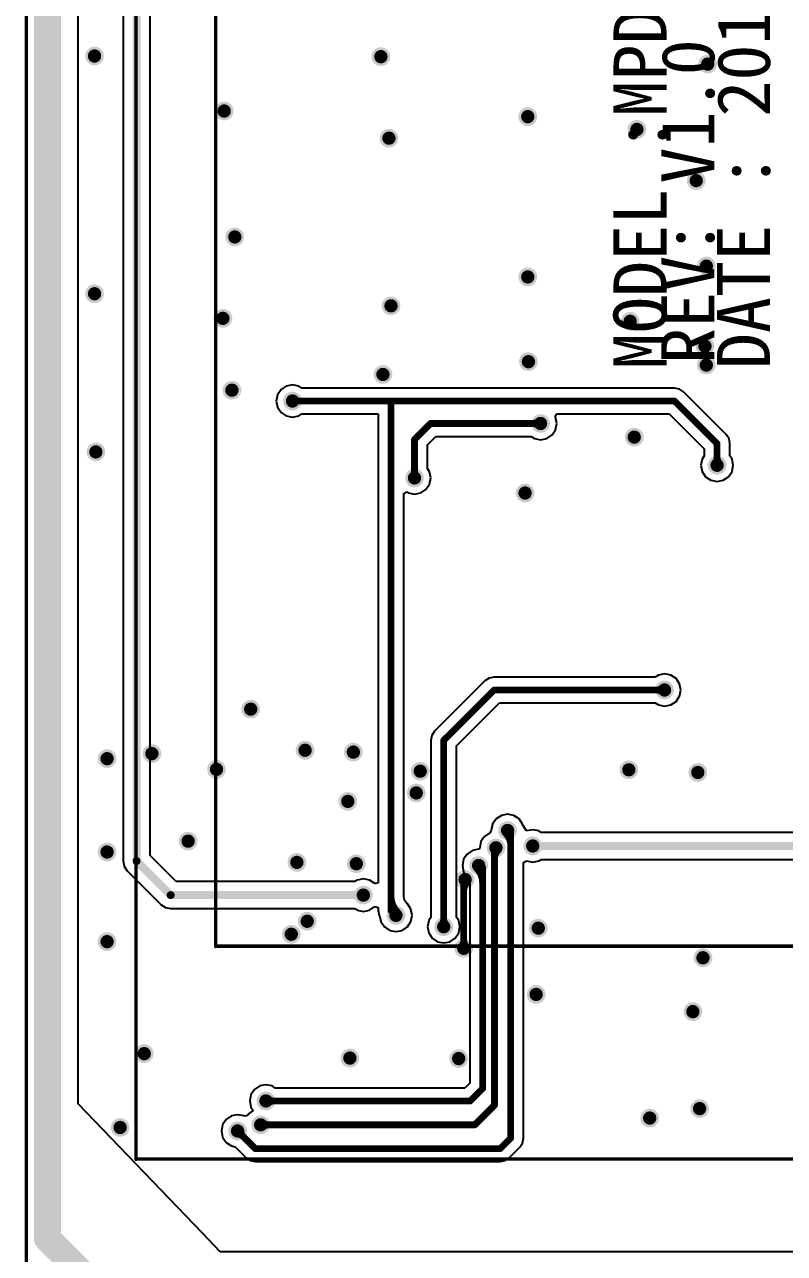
# Model space of a CAD drawing. Header units: inches. Extents: x 32166 to 66782, y 2386 to 7162.
# Drawn here: x 32671.2 to 32957.6, y 3026.5 to 3490 of the extents above; entities that cross this region are included whole.
import ezdxf

# ---------------------------------------------------------------- set-up
doc = ezdxf.new("R2010")
doc.units = ezdxf.units.IN
doc.header["$LTSCALE"] = 0.64311
doc.header["$MEASUREMENT"] = 0
for name, color, linetype in [('KEEPOUTLAYER', 6, 'CONTINUOUS'), ('MIDLAYER1', 16, 'CONTINUOUS'), ('MIDLAYER2', 76, 'CONTINUOUS'), ('MULTILAYER', 9, 'CONTINUOUS'), ('TOPLAYER', 1, 'CONTINUOUS'), ('TOPOVERLAY', 2, 'CONTINUOUS'), ('TOPSOLDER', 216, 'CONTINUOUS')]:
    doc.layers.add(name, color=color, linetype=linetype)
doc.styles.get("Standard").update_dxf_attribs({"font": 'txt', "width": 0.8})

msp = doc.modelspace()

# ---------------------------------------------------------------- linework, layer by layer
at = {"layer": 'KEEPOUTLAYER', "const_width": 1.28}
msp.add_lwpolyline([(32671.81, 2983.06), (32671.81, 3738.23)], dxfattribs=at)
at = {"layer": 'MIDLAYER1', "const_width": 2.5}
for points in [[(32696.29, 3478.1, 1), (32698.79, 3478.1, 1)], [(32804.24, 3477.85, 1), (32806.74, 3477.85, 1)], [(32927.43, 3475.05, 1), (32929.93, 3475.05, 1)], [(32745.17, 3457.36, 1), (32747.67, 3457.36, 1)], [(32859.61, 3455.24, 1), (32862.11, 3455.24, 1)], [(32807.28, 3447.11, 1), (32809.78, 3447.11, 1)], [(32900.76, 3450.41, 1), (32903.26, 3450.41, 1)], [(32923.11, 3431.11, 1), (32925.61, 3431.11, 1)], [(32749.17, 3409.86, 1), (32751.67, 3409.86, 1)], [(32926.92, 3398.85, 1), (32929.42, 3398.85, 1)], [(32859.61, 3394.79, 1), (32862.11, 3394.79, 1)], [(32696.29, 3388.44, 1), (32698.79, 3388.44, 1)], [(32808.05, 3383.87, 1), (32810.55, 3383.87, 1)], [(32744.67, 3379.16, 1), (32747.17, 3379.16, 1)], [(32898.22, 3378.02, 1), (32900.72, 3378.02, 1)], [(32926.41, 3368.63, 1), (32928.91, 3368.63, 1)], [(32859.86, 3362.81, 1), (32862.36, 3362.81, 1)], [(32805, 3357.99, 1), (32807.5, 3357.99, 1)], [(32926.92, 3361.54, 1), (32929.42, 3361.54, 1)], [(32748.07, 3352.06, 1), (32750.57, 3352.06, 1)], [(32770.92, 3347.98, 1), (32773.42, 3347.98, 1)], [(32864.43, 3339.5, 1), (32866.93, 3339.5, 1)], [(32899.74, 3334.36, 1), (32902.24, 3334.36, 1)], [(32696.79, 3328.78, 1), (32699.29, 3328.78, 1)], [(32930.98, 3323.75, 1), (32933.48, 3323.75, 1)], [(32816.92, 3318.98, 1), (32819.42, 3318.98, 1)], [(32858.59, 3313.28, 1), (32861.09, 3313.28, 1)], [(32911.17, 3238.98, 1), (32913.67, 3238.98, 1)], [(32755.17, 3231.76, 1), (32757.67, 3231.76, 1)], [(32717.92, 3214.98, 1), (32720.42, 3214.98, 1)], [(32775.67, 3216.26, 1), (32778.17, 3216.26, 1)], [(32793.87, 3215.56, 1), (32796.37, 3215.56, 1)], [(32701.02, 3213.08, 1), (32703.52, 3213.08, 1)], [(32742.27, 3209.06, 1), (32744.77, 3209.06, 1)], [(32819.07, 3208.36, 1), (32821.57, 3208.36, 1)], [(32897.71, 3208.88, 1), (32900.21, 3208.88, 1)], [(32923.71, 3207.88, 1), (32926.21, 3207.88, 1)], [(32791.77, 3196.96, 1), (32794.27, 3196.96, 1)], [(32817.57, 3200.16, 1), (32820.07, 3200.16, 1)], [(32731.57, 3181.96, 1), (32734.07, 3181.96, 1)], [(32851.99, 3186, 1), (32854.49, 3186, 1)], [(32701.02, 3177.86, 1), (32703.52, 3177.86, 1)], [(32847.61, 3179.45, 1), (32850.11, 3179.45, 1)], [(32861.49, 3180.16, 1), (32863.99, 3180.16, 1)], [(32772.57, 3173.96, 1), (32775.07, 3173.96, 1)], [(32794.97, 3173.46, 1), (32797.47, 3173.46, 1)], [(32841.07, 3172.79, 1), (32843.57, 3172.79, 1)], [(32835.99, 3167.46, 1), (32838.49, 3167.46, 1)], [(32797.63, 3161.62, 1), (32800.13, 3161.62, 1)], [(32809.92, 3153.98, 1), (32812.42, 3153.98, 1)], [(32776.47, 3151.76, 1), (32778.97, 3151.76, 1)], [(32827.92, 3149.68, 1), (32830.42, 3149.68, 1)], [(32770.47, 3146.86, 1), (32772.97, 3146.86, 1)], [(32863.57, 3149.16, 1), (32866.07, 3149.16, 1)], [(32701.02, 3144.06, 1), (32703.52, 3144.06, 1)], [(32835.48, 3141.55, 1), (32837.98, 3141.55, 1)], [(32925.65, 3137.99, 1), (32928.15, 3137.99, 1)], [(32862.77, 3124.16, 1), (32865.27, 3124.16, 1)], [(32921.84, 3117.67, 1), (32924.34, 3117.67, 1)], [(32715.02, 3101.83, 1), (32717.52, 3101.83, 1)], [(32792.55, 3100.15, 1), (32795.05, 3100.15, 1)], [(32833.57, 3099.96, 1), (32836.07, 3099.96, 1)], [(32760.92, 3083.98, 1), (32763.42, 3083.98, 1)], [(32924.38, 3081.1, 1), (32926.88, 3081.1, 1)], [(32905.58, 3077.54, 1), (32908.08, 3077.54, 1)], [(32705.94, 3073.99, 1), (32708.44, 3073.99, 1)], [(32750.22, 3072.67, 1), (32752.72, 3072.67, 1)], [(32758.92, 3074.98, 1), (32761.42, 3074.98, 1)]]:
    msp.add_lwpolyline(points, format="xyb", close=True, dxfattribs=at)
at = {"layer": 'MIDLAYER2', "const_width": 2.5}
for points in [[(32696.29, 3478.1, 1), (32698.79, 3478.1, 1)], [(32804.24, 3477.85, 1), (32806.74, 3477.85, 1)], [(32927.43, 3475.05, 1), (32929.93, 3475.05, 1)], [(32745.17, 3457.36, 1), (32747.67, 3457.36, 1)], [(32859.61, 3455.24, 1), (32862.11, 3455.24, 1)], [(32807.28, 3447.11, 1), (32809.78, 3447.11, 1)], [(32900.76, 3450.41, 1), (32903.26, 3450.41, 1)], [(32923.11, 3431.11, 1), (32925.61, 3431.11, 1)], [(32749.17, 3409.86, 1), (32751.67, 3409.86, 1)], [(32926.92, 3398.85, 1), (32929.42, 3398.85, 1)], [(32859.61, 3394.79, 1), (32862.11, 3394.79, 1)], [(32696.29, 3388.44, 1), (32698.79, 3388.44, 1)], [(32808.05, 3383.87, 1), (32810.55, 3383.87, 1)], [(32744.67, 3379.16, 1), (32747.17, 3379.16, 1)], [(32898.22, 3378.02, 1), (32900.72, 3378.02, 1)], [(32926.41, 3368.63, 1), (32928.91, 3368.63, 1)], [(32859.86, 3362.81, 1), (32862.36, 3362.81, 1)], [(32805, 3357.99, 1), (32807.5, 3357.99, 1)], [(32926.92, 3361.54, 1), (32929.42, 3361.54, 1)], [(32748.07, 3352.06, 1), (32750.57, 3352.06, 1)], [(32770.92, 3347.98, 1), (32773.42, 3347.98, 1)], [(32864.43, 3339.5, 1), (32866.93, 3339.5, 1)], [(32899.74, 3334.36, 1), (32902.24, 3334.36, 1)], [(32696.79, 3328.78, 1), (32699.29, 3328.78, 1)], [(32930.98, 3323.75, 1), (32933.48, 3323.75, 1)], [(32816.92, 3318.98, 1), (32819.42, 3318.98, 1)], [(32858.59, 3313.28, 1), (32861.09, 3313.28, 1)], [(32911.17, 3238.98, 1), (32913.67, 3238.98, 1)], [(32755.17, 3231.76, 1), (32757.67, 3231.76, 1)], [(32717.92, 3214.98, 1), (32720.42, 3214.98, 1)], [(32775.67, 3216.26, 1), (32778.17, 3216.26, 1)], [(32793.87, 3215.56, 1), (32796.37, 3215.56, 1)], [(32701.02, 3213.08, 1), (32703.52, 3213.08, 1)], [(32742.27, 3209.06, 1), (32744.77, 3209.06, 1)], [(32819.07, 3208.36, 1), (32821.57, 3208.36, 1)], [(32897.71, 3208.88, 1), (32900.21, 3208.88, 1)], [(32923.71, 3207.88, 1), (32926.21, 3207.88, 1)], [(32791.77, 3196.96, 1), (32794.27, 3196.96, 1)], [(32817.57, 3200.16, 1), (32820.07, 3200.16, 1)], [(32731.57, 3181.96, 1), (32734.07, 3181.96, 1)], [(32851.99, 3186, 1), (32854.49, 3186, 1)], [(32701.02, 3177.86, 1), (32703.52, 3177.86, 1)], [(32847.61, 3179.45, 1), (32850.11, 3179.45, 1)], [(32861.49, 3180.16, 1), (32863.99, 3180.16, 1)], [(32772.57, 3173.96, 1), (32775.07, 3173.96, 1)], [(32794.97, 3173.46, 1), (32797.47, 3173.46, 1)], [(32841.07, 3172.79, 1), (32843.57, 3172.79, 1)], [(32835.99, 3167.46, 1), (32838.49, 3167.46, 1)], [(32797.63, 3161.62, 1), (32800.13, 3161.62, 1)], [(32809.92, 3153.98, 1), (32812.42, 3153.98, 1)], [(32776.47, 3151.76, 1), (32778.97, 3151.76, 1)], [(32827.92, 3149.68, 1), (32830.42, 3149.68, 1)], [(32770.47, 3146.86, 1), (32772.97, 3146.86, 1)], [(32863.57, 3149.16, 1), (32866.07, 3149.16, 1)], [(32701.02, 3144.06, 1), (32703.52, 3144.06, 1)], [(32835.48, 3141.55, 1), (32837.98, 3141.55, 1)], [(32925.65, 3137.99, 1), (32928.15, 3137.99, 1)], [(32862.77, 3124.16, 1), (32865.27, 3124.16, 1)], [(32921.84, 3117.67, 1), (32924.34, 3117.67, 1)], [(32715.02, 3101.83, 1), (32717.52, 3101.83, 1)], [(32792.55, 3100.15, 1), (32795.05, 3100.15, 1)], [(32833.57, 3099.96, 1), (32836.07, 3099.96, 1)], [(32760.92, 3083.98, 1), (32763.42, 3083.98, 1)], [(32924.38, 3081.1, 1), (32926.88, 3081.1, 1)], [(32905.58, 3077.54, 1), (32908.08, 3077.54, 1)], [(32705.94, 3073.99, 1), (32708.44, 3073.99, 1)], [(32750.22, 3072.67, 1), (32752.72, 3072.67, 1)], [(32758.92, 3074.98, 1), (32761.42, 3074.98, 1)]]:
    msp.add_lwpolyline(points, format="xyb", close=True, dxfattribs=at)
at = {"layer": 'MULTILAYER', "const_width": 2.5}
for points in [[(32696.29, 3478.1, 1), (32698.79, 3478.1, 1)], [(32804.24, 3477.85, 1), (32806.74, 3477.85, 1)], [(32927.43, 3475.05, 1), (32929.93, 3475.05, 1)], [(32745.17, 3457.36, 1), (32747.67, 3457.36, 1)], [(32859.61, 3455.24, 1), (32862.11, 3455.24, 1)], [(32807.28, 3447.11, 1), (32809.78, 3447.11, 1)], [(32900.76, 3450.41, 1), (32903.26, 3450.41, 1)], [(32923.11, 3431.11, 1), (32925.61, 3431.11, 1)], [(32749.17, 3409.86, 1), (32751.67, 3409.86, 1)], [(32926.92, 3398.85, 1), (32929.42, 3398.85, 1)], [(32859.61, 3394.79, 1), (32862.11, 3394.79, 1)], [(32696.29, 3388.44, 1), (32698.79, 3388.44, 1)], [(32808.05, 3383.87, 1), (32810.55, 3383.87, 1)], [(32744.67, 3379.16, 1), (32747.17, 3379.16, 1)], [(32898.22, 3378.02, 1), (32900.72, 3378.02, 1)], [(32926.41, 3368.63, 1), (32928.91, 3368.63, 1)], [(32859.86, 3362.81, 1), (32862.36, 3362.81, 1)], [(32805, 3357.99, 1), (32807.5, 3357.99, 1)], [(32926.92, 3361.54, 1), (32929.42, 3361.54, 1)], [(32748.07, 3352.06, 1), (32750.57, 3352.06, 1)], [(32770.92, 3347.98, 1), (32773.42, 3347.98, 1)], [(32864.43, 3339.5, 1), (32866.93, 3339.5, 1)], [(32899.74, 3334.36, 1), (32902.24, 3334.36, 1)], [(32696.79, 3328.78, 1), (32699.29, 3328.78, 1)], [(32930.98, 3323.75, 1), (32933.48, 3323.75, 1)], [(32816.92, 3318.98, 1), (32819.42, 3318.98, 1)], [(32858.59, 3313.28, 1), (32861.09, 3313.28, 1)], [(32911.17, 3238.98, 1), (32913.67, 3238.98, 1)], [(32755.17, 3231.76, 1), (32757.67, 3231.76, 1)], [(32717.92, 3214.98, 1), (32720.42, 3214.98, 1)], [(32775.67, 3216.26, 1), (32778.17, 3216.26, 1)], [(32793.87, 3215.56, 1), (32796.37, 3215.56, 1)], [(32701.02, 3213.08, 1), (32703.52, 3213.08, 1)], [(32742.27, 3209.06, 1), (32744.77, 3209.06, 1)], [(32819.07, 3208.36, 1), (32821.57, 3208.36, 1)], [(32897.71, 3208.88, 1), (32900.21, 3208.88, 1)], [(32923.71, 3207.88, 1), (32926.21, 3207.88, 1)], [(32791.77, 3196.96, 1), (32794.27, 3196.96, 1)], [(32817.57, 3200.16, 1), (32820.07, 3200.16, 1)], [(32731.57, 3181.96, 1), (32734.07, 3181.96, 1)], [(32851.99, 3186, 1), (32854.49, 3186, 1)], [(32701.02, 3177.86, 1), (32703.52, 3177.86, 1)], [(32847.61, 3179.45, 1), (32850.11, 3179.45, 1)], [(32861.49, 3180.16, 1), (32863.99, 3180.16, 1)], [(32772.57, 3173.96, 1), (32775.07, 3173.96, 1)], [(32794.97, 3173.46, 1), (32797.47, 3173.46, 1)], [(32841.07, 3172.79, 1), (32843.57, 3172.79, 1)], [(32835.99, 3167.46, 1), (32838.49, 3167.46, 1)], [(32797.63, 3161.62, 1), (32800.13, 3161.62, 1)], [(32809.92, 3153.98, 1), (32812.42, 3153.98, 1)], [(32776.47, 3151.76, 1), (32778.97, 3151.76, 1)], [(32827.92, 3149.68, 1), (32830.42, 3149.68, 1)], [(32770.47, 3146.86, 1), (32772.97, 3146.86, 1)], [(32863.57, 3149.16, 1), (32866.07, 3149.16, 1)], [(32701.02, 3144.06, 1), (32703.52, 3144.06, 1)], [(32835.48, 3141.55, 1), (32837.98, 3141.55, 1)], [(32925.65, 3137.99, 1), (32928.15, 3137.99, 1)], [(32862.77, 3124.16, 1), (32865.27, 3124.16, 1)], [(32921.84, 3117.67, 1), (32924.34, 3117.67, 1)], [(32715.02, 3101.83, 1), (32717.52, 3101.83, 1)], [(32792.55, 3100.15, 1), (32795.05, 3100.15, 1)], [(32833.57, 3099.96, 1), (32836.07, 3099.96, 1)], [(32760.92, 3083.98, 1), (32763.42, 3083.98, 1)], [(32924.38, 3081.1, 1), (32926.88, 3081.1, 1)], [(32905.58, 3077.54, 1), (32908.08, 3077.54, 1)], [(32705.94, 3073.99, 1), (32708.44, 3073.99, 1)], [(32750.22, 3072.67, 1), (32752.72, 3072.67, 1)], [(32758.92, 3074.98, 1), (32761.42, 3074.98, 1)]]:
    msp.add_lwpolyline(points, format="xyb", close=True, dxfattribs=at)
at = {"layer": 'TOPLAYER'}
for p, q in [((32708.27, 3684.18), (32708.27, 3174.49)), ((32718.47, 3176.6), (32718.47, 3682.07)), ((32691.34, 3131.77), (32691.34, 3659.14)), ((32767.84, 3352.3), (32766.52, 3350.32)), ((32769.83, 3353.63), (32767.84, 3352.3)), ((32772.17, 3354.1), (32769.83, 3353.63)), ((32774.51, 3353.63), (32772.17, 3354.1)), ((32775.69, 3352.84), (32774.51, 3353.63)), ((32916.16, 3352.84), (32775.69, 3352.84)), ((32918.02, 3352.47), (32916.16, 3352.84)), ((32916.16, 3352.84), (32916.16, 3352.84)), ((32919.6, 3351.42), (32918.02, 3352.47)), ((32935.67, 3335.34), (32919.6, 3351.42)), ((32766.52, 3350.32), (32766.05, 3347.98)), ((32766.05, 3347.98), (32766.52, 3345.64)), ((32766.52, 3345.64), (32767.84, 3343.65)), ((32767.84, 3343.65), (32769.83, 3342.33)), ((32769.83, 3342.33), (32772.17, 3341.86)), ((32772.17, 3341.86), (32774.51, 3342.33)), ((32774.51, 3342.33), (32775.69, 3343.11)), ((32775.69, 3343.11), (32804.43, 3343.11)), ((32804.43, 3343.11), (32804.43, 3257.98)), ((32871.23, 3341.99), (32871.83, 3343.11)), ((32871.34, 3341.84), (32871.23, 3341.99)), ((32871.8, 3339.5), (32871.34, 3341.84)), ((32871.83, 3343.11), (32914.14, 3343.11)), ((32914.14, 3343.11), (32927.37, 3329.89)), ((32870.01, 3335.17), (32871.34, 3337.16)), ((32871.34, 3337.16), (32871.8, 3339.5)), ((32823.03, 3331.47), (32826.2, 3334.64)), ((32826.2, 3334.64), (32862.16, 3334.64)), ((32862.16, 3334.64), (32863.34, 3333.85)), ((32863.34, 3333.85), (32865.68, 3333.38)), ((32865.68, 3333.38), (32868.02, 3333.85)), ((32868.02, 3333.85), (32870.01, 3335.17)), ((32936.72, 3333.76), (32935.67, 3335.34)), ((32935.67, 3335.34), (32935.67, 3335.34)), ((32937.09, 3331.9), (32936.72, 3333.76)), ((32823.03, 3322.5), (32823.03, 3331.47)), ((32927.37, 3329.89), (32927.37, 3327.27)), ((32937.09, 3327.27), (32937.09, 3331.9)), ((32926.58, 3326.09), (32926.11, 3323.75)), ((32926.11, 3323.75), (32926.58, 3321.41)), ((32927.37, 3327.27), (32926.58, 3326.09)), ((32937.88, 3326.09), (32937.09, 3327.27)), ((32938.35, 3323.75), (32937.88, 3326.09)), ((32937.88, 3321.41), (32938.35, 3323.75)), ((32823.82, 3321.32), (32823.03, 3322.5)), ((32824.28, 3318.98), (32823.82, 3321.32)), ((32823.82, 3316.64), (32824.28, 3318.98)), ((32926.58, 3321.41), (32927.91, 3319.43)), ((32927.91, 3319.43), (32929.89, 3318.1)), ((32934.57, 3318.1), (32936.56, 3319.43)), ((32936.56, 3319.43), (32937.88, 3321.41)), ((32820.51, 3313.33), (32822.49, 3314.65)), ((32822.49, 3314.65), (32823.82, 3316.64)), ((32929.89, 3318.1), (32932.23, 3317.63)), ((32932.23, 3317.63), (32934.57, 3318.1)), ((32814.16, 3313.09), (32815.28, 3313.69)), ((32814.16, 3257.98), (32814.16, 3313.09)), ((32815.28, 3313.69), (32815.83, 3313.33)), ((32815.83, 3313.33), (32818.17, 3312.86)), ((32818.17, 3312.86), (32820.51, 3313.33)), ((32804.43, 3257.98), (32804.43, 3257.98)), ((32804.43, 3257.98), (32804.43, 3257.98)), ((32804.43, 3257.98), (32804.43, 3251.48)), ((32814.16, 3251.48), (32814.16, 3257.98)), ((32814.16, 3257.98), (32814.16, 3257.98)), ((32814.16, 3257.98), (32814.16, 3257.98)), ((32814.16, 3257.98), (32814.16, 3257.98)), ((32804.43, 3251.48), (32804.43, 3166.3)), ((32814.16, 3161.19), (32814.16, 3251.48)), ((32910.08, 3244.63), (32908.9, 3243.84)), ((32912.42, 3245.1), (32910.08, 3244.63)), ((32914.76, 3244.63), (32912.42, 3245.1)), ((32916.74, 3243.3), (32914.76, 3244.63)), ((32844.73, 3242.42), (32825.73, 3223.42)), ((32846.31, 3243.47), (32844.73, 3242.42)), ((32848.17, 3243.84), (32846.31, 3243.47)), ((32908.9, 3243.84), (32848.17, 3243.84)), ((32848.17, 3243.84), (32848.17, 3243.84)), ((32918.07, 3241.32), (32916.74, 3243.3)), ((32918.54, 3238.98), (32918.07, 3241.32)), ((32916.74, 3234.65), (32918.07, 3236.64)), ((32918.07, 3236.64), (32918.54, 3238.98)), ((32834.03, 3217.96), (32850.18, 3234.11)), ((32850.18, 3234.11), (32908.9, 3234.11)), ((32908.9, 3234.11), (32910.08, 3233.33)), ((32910.08, 3233.33), (32912.42, 3232.86)), ((32912.42, 3232.86), (32914.76, 3233.33)), ((32914.76, 3233.33), (32916.74, 3234.65)), ((32824.67, 3221.84), (32824.3, 3219.98)), ((32825.73, 3223.42), (32824.67, 3221.84)), ((32824.3, 3219.98), (32824.3, 3219.98)), ((32824.3, 3219.98), (32824.3, 3153.2)), ((32834.03, 3153.2), (32834.03, 3217.96)), ((32848.91, 3190.33), (32847.59, 3188.34)), ((32850.9, 3191.65), (32848.91, 3190.33)), ((32853.24, 3192.12), (32850.9, 3191.65)), ((32855.58, 3191.65), (32853.24, 3192.12)), ((32857.56, 3190.33), (32855.58, 3191.65)), ((32858.89, 3188.34), (32857.56, 3190.33)), ((32846.52, 3185.1), (32844.54, 3183.78)), ((32847.12, 3186), (32846.52, 3185.1)), ((32846.52, 3185.1), (32846.52, 3185.1)), ((32846.52, 3185.1), (32846.52, 3185.1)), ((32847.59, 3188.34), (32847.12, 3186)), ((32847.12, 3186), (32847.12, 3186)), ((32858.97, 3187.96), (32858.89, 3188.34)), ((32860.4, 3185.81), (32858.97, 3187.96)), ((32862.74, 3186.28), (32860.4, 3185.81)), ((32865.08, 3185.81), (32862.74, 3186.28)), ((32865.91, 3185.26), (32865.08, 3185.81)), ((32988.26, 3185.26), (32865.91, 3185.26)), ((32843.21, 3181.79), (32842.75, 3179.45)), ((32844.54, 3183.78), (32843.21, 3181.79)), ((32728.35, 3166.71), (32718.47, 3176.6)), ((32836.66, 3175.13), (32836.2, 3172.79)), ((32837.99, 3177.12), (32836.66, 3175.13)), ((32839.97, 3178.44), (32837.99, 3177.12)), ((32842.32, 3178.91), (32839.97, 3178.44)), ((32842.77, 3179.36), (32842.32, 3178.91)), ((32842.75, 3179.45), (32842.77, 3179.36)), ((32865.08, 3174.51), (32865.91, 3175.06)), ((32865.91, 3175.06), (32990.37, 3175.06)), ((32708.27, 3174.49), (32708.27, 3174.49)), ((32708.27, 3174.49), (32708.27, 3174.49)), ((32708.27, 3174.49), (32708.66, 3172.54)), ((32708.66, 3172.54), (32709.76, 3170.88)), ((32709.76, 3170.88), (32722.63, 3158.01)), ((32836.2, 3172.79), (32836.66, 3170.45)), ((32836.66, 3170.45), (32837.99, 3168.47)), ((32859.3, 3173.92), (32860.4, 3174.51)), ((32859.3, 3069.97), (32859.3, 3173.92)), ((32860.4, 3174.51), (32862.74, 3174.04)), ((32862.74, 3174.04), (32865.08, 3174.51)), ((32795.71, 3166.71), (32728.35, 3166.71)), ((32796.54, 3167.27), (32795.71, 3166.71)), ((32798.88, 3167.73), (32796.54, 3167.27)), ((32801.22, 3167.27), (32798.88, 3167.73)), ((32803.21, 3165.94), (32801.22, 3167.27)), ((32803.22, 3165.93), (32803.21, 3165.94)), ((32804.43, 3166.3), (32803.22, 3165.93)), ((32837.99, 3168.47), (32838.1, 3168.39)), ((32838.1, 3168.39), (32838.74, 3167.44)), ((32838.74, 3167.44), (32838.96, 3166.33)), ((32838.96, 3166.33), (32838.96, 3090.65)), ((32814.45, 3159.72), (32814.16, 3161.19)), ((32722.63, 3158.01), (32724.29, 3156.91)), ((32724.29, 3156.91), (32726.24, 3156.52)), ((32726.24, 3156.52), (32795.71, 3156.52)), ((32795.71, 3156.52), (32796.54, 3155.96)), ((32801.22, 3155.96), (32803.21, 3157.29)), ((32803.21, 3157.29), (32803.22, 3157.3)), ((32803.22, 3157.3), (32804.43, 3156.94)), ((32804.43, 3156.94), (32804.43, 3155.85)), ((32815.33, 3158.41), (32814.45, 3159.72)), ((32815.49, 3158.3), (32815.33, 3158.41)), ((32816.82, 3156.32), (32815.49, 3158.3)), ((32817.28, 3153.98), (32816.82, 3156.32)), ((32796.54, 3155.96), (32798.88, 3155.5)), ((32798.88, 3155.5), (32801.22, 3155.96)), ((32804.43, 3155.85), (32804.43, 3155.85)), ((32804.43, 3155.85), (32804.8, 3153.99)), ((32804.8, 3153.99), (32805.15, 3153.46)), ((32805.15, 3153.46), (32805.52, 3151.63)), ((32816.82, 3151.63), (32817.28, 3153.98)), ((32823.52, 3152.02), (32823.05, 3149.68)), ((32824.3, 3153.2), (32823.52, 3152.02)), ((32834.82, 3152.02), (32834.03, 3153.2)), ((32835.29, 3149.68), (32834.82, 3152.02)), ((32805.52, 3151.63), (32806.84, 3149.65)), ((32806.84, 3149.65), (32808.83, 3148.32)), ((32808.83, 3148.32), (32811.17, 3147.86)), ((32811.17, 3147.86), (32813.51, 3148.32)), ((32813.51, 3148.32), (32815.49, 3149.65)), ((32815.49, 3149.65), (32816.82, 3151.63)), ((32823.05, 3149.68), (32823.52, 3147.34)), ((32823.52, 3147.34), (32824.84, 3145.35)), ((32833.49, 3145.35), (32834.82, 3147.34)), ((32834.82, 3147.34), (32835.29, 3149.68)), ((32824.84, 3145.35), (32826.83, 3144.03)), ((32826.83, 3144.03), (32829.17, 3143.56)), ((32829.17, 3143.56), (32831.51, 3144.03)), ((32831.51, 3144.03), (32833.49, 3145.35)), ((32691.34, 3082.94), (32691.34, 3131.77)), ((32757.84, 3088.3), (32756.52, 3086.32)), ((32759.83, 3089.63), (32757.84, 3088.3)), ((32762.17, 3090.1), (32759.83, 3089.63)), ((32764.51, 3089.63), (32762.17, 3090.1)), ((32765.69, 3088.84), (32764.51, 3089.63)), ((32837.15, 3088.84), (32765.69, 3088.84)), ((32838.96, 3090.65), (32837.15, 3088.84)), ((32738.18, 3034.11), (32691.34, 3082.94)), ((32756.52, 3086.32), (32756.05, 3083.98)), ((32756.05, 3083.98), (32756.52, 3081.64)), ((32749.13, 3078.32), (32747.15, 3077)), ((32751.47, 3078.79), (32749.13, 3078.32)), ((32753.81, 3078.32), (32751.47, 3078.79)), ((32754.02, 3078.19), (32753.81, 3078.32)), ((32755.26, 3078.44), (32754.02, 3078.19)), ((32755.84, 3079.3), (32755.26, 3078.44)), ((32757.39, 3080.33), (32755.84, 3079.3)), ((32756.52, 3081.64), (32757.39, 3080.33)), ((32745.82, 3075.01), (32745.36, 3072.67)), ((32747.15, 3077), (32745.82, 3075.01)), ((32745.36, 3072.67), (32745.82, 3070.33)), ((32745.82, 3070.33), (32747.15, 3068.35)), ((32747.15, 3068.35), (32749.13, 3067.02)), ((32858.93, 3068.11), (32859.3, 3069.97)), ((32859.3, 3069.97), (32859.3, 3069.97)), ((32749.13, 3067.02), (32750.52, 3066.74)), ((32750.52, 3066.74), (32754.73, 3062.54)), ((32853.88, 3062.54), (32857.87, 3066.53)), ((32857.87, 3066.53), (32858.93, 3068.11)), ((32857.87, 3066.53), (32857.87, 3066.53)), ((32858.93, 3068.11), (32858.93, 3068.11)), ((32858.93, 3068.11), (32858.93, 3068.11)), ((32754.73, 3062.54), (32754.73, 3062.54)), ((32754.73, 3062.54), (32756.31, 3061.48)), ((32756.31, 3061.48), (32758.17, 3061.11)), ((32758.17, 3061.11), (32850.44, 3061.11)), ((32850.44, 3061.11), (32852.3, 3061.48)), ((32850.44, 3061.11), (32850.44, 3061.11)), ((32852.3, 3061.48), (32853.88, 3062.54)), ((32744.86, 3027.14), (32738.18, 3034.11)), ((32981.84, 3027.14), (32744.86, 3027.14))]:
    msp.add_line(p, q, dxfattribs=at)
for points, const_width in [([(32713.37, 3174.49), (32713.37, 3684.18)], 3), ([(32679.76, 3032.08), (32679.76, 3661.49)], 10.16), ([(32772.17, 3347.98), (32916.16, 3347.98)], 2.54), ([(32809.3, 3251.48), (32809.3, 3347.02)], 2.54), ([(32916.16, 3347.98), (32932.23, 3331.9)], 2.54), ([(32818.17, 3333.49), (32824.18, 3339.5)], 2.54), ([(32824.18, 3339.5), (32865.68, 3339.5)], 2.54), ([(32818.17, 3318.98), (32818.17, 3333.49)], 2.54), ([(32932.23, 3323.75), (32932.23, 3331.9)], 2.54), ([(32809.3, 3251.48), (32809.3, 3257.98)], 2.54), ([(32809.3, 3155.85), (32809.3, 3251.48)], 2.54), ([(32829.17, 3219.98), (32848.17, 3238.98)], 2.54), ([(32848.17, 3238.98), (32912.42, 3238.98)], 2.54), ([(32829.17, 3149.68), (32829.17, 3219.98)], 2.54), ([(32853.24, 3186), (32854.43, 3184.8)], 2.54), ([(32854.43, 3069.97), (32854.43, 3184.8)], 2.54), ([(32848.31, 3177.63), (32849.4, 3178.72)], 2.54), ([(32848.86, 3179.45), (32849.4, 3178.91)], 2.54), ([(32849.4, 3178.72), (32849.4, 3178.91)], 2.54), ([(32862.74, 3180.16), (32990.37, 3180.16)], 3), ([(32713.37, 3174.49), (32726.24, 3161.62)], 3), ([(32848.31, 3082.37), (32848.31, 3177.63)], 2.54), ([(32842.66, 3173.12), (32843.82, 3171.97)], 2.54), ([(32843.82, 3088.63), (32843.82, 3171.97)], 2.54), ([(32836.73, 3141.55), (32836.73, 3166.95)], 2.54), ([(32726.24, 3161.62), (32798.88, 3161.62)], 3), ([(32809.3, 3155.85), (32811.17, 3153.98)], 2.54), ([(32839.17, 3083.98), (32843.82, 3088.63)], 2.54), ([(32762.17, 3083.98), (32839.17, 3083.98)], 2.54), ([(32840.92, 3074.98), (32848.31, 3082.37)], 2.54), ([(32751.47, 3072.67), (32758.17, 3065.98)], 2.54), ([(32760.17, 3074.98), (32840.92, 3074.98)], 2.54), ([(32850.44, 3065.98), (32854.43, 3069.97)], 2.54), ([(32758.17, 3065.98), (32850.44, 3065.98)], 2.54), ([(32679.76, 3032.08), (32705.54, 3006.29)], 10.16)]:
    msp.add_lwpolyline(points, dxfattribs=dict(at, const_width=const_width))
for points, const_width in [([(32696.29, 3478.1, 1), (32698.79, 3478.1, 1)], 2.5), ([(32804.24, 3477.85, 1), (32806.74, 3477.85, 1)], 2.5), ([(32927.43, 3475.05, 1), (32929.93, 3475.05, 1)], 2.5), ([(32745.17, 3457.36, 1), (32747.67, 3457.36, 1)], 2.5), ([(32859.61, 3455.24, 1), (32862.11, 3455.24, 1)], 2.5), ([(32807.28, 3447.11, 1), (32809.78, 3447.11, 1)], 2.5), ([(32900.76, 3450.41, 1), (32903.26, 3450.41, 1)], 2.5), ([(32923.11, 3431.11, 1), (32925.61, 3431.11, 1)], 2.5), ([(32749.17, 3409.86, 1), (32751.67, 3409.86, 1)], 2.5), ([(32926.92, 3398.85, 1), (32929.42, 3398.85, 1)], 2.5), ([(32859.61, 3394.79, 1), (32862.11, 3394.79, 1)], 2.5), ([(32696.29, 3388.44, 1), (32698.79, 3388.44, 1)], 2.5), ([(32808.05, 3383.87, 1), (32810.55, 3383.87, 1)], 2.5), ([(32744.67, 3379.16, 1), (32747.17, 3379.16, 1)], 2.5), ([(32898.22, 3378.02, 1), (32900.72, 3378.02, 1)], 2.5), ([(32926.41, 3368.63, 1), (32928.91, 3368.63, 1)], 2.5), ([(32859.86, 3362.81, 1), (32862.36, 3362.81, 1)], 2.5), ([(32805, 3357.99, 1), (32807.5, 3357.99, 1)], 2.5), ([(32926.92, 3361.54, 1), (32929.42, 3361.54, 1)], 2.5), ([(32748.07, 3352.06, 1), (32750.57, 3352.06, 1)], 2.5), ([(32770.92, 3347.98, 1), (32773.42, 3347.98, 1)], 2.5), ([(32771.53, 3347.98, 1), (32772.8, 3347.98, 1)], 1.27), ([(32808.66, 3347.02, 1), (32809.93, 3347.02, 1)], 1.27), ([(32915.52, 3347.98, 1), (32916.79, 3347.98, 1)], 1.27), ([(32915.52, 3347.98, 1), (32916.79, 3347.98, 1)], 1.27), ([(32864.43, 3339.5, 1), (32866.93, 3339.5, 1)], 2.5), ([(32823.55, 3339.5, 1), (32824.82, 3339.5, 1)], 1.27), ([(32823.55, 3339.5, 1), (32824.82, 3339.5, 1)], 1.27), ([(32862.08, 3339.5, 1), (32863.35, 3339.5, 1)], 1.27), ([(32862.08, 3339.5, 1), (32863.35, 3339.5, 1)], 1.27), ([(32864.18, 3340.37, 1), (32865.45, 3340.37, 1)], 1.27), ([(32864.18, 3338.63, 1), (32865.45, 3338.63, 1)], 1.27), ([(32865.05, 3339.5, 1), (32866.32, 3339.5, 1)], 1.27), ([(32817.53, 3333.49, 1), (32818.8, 3333.49, 1)], 1.27), ([(32817.53, 3333.49, 1), (32818.8, 3333.49, 1)], 1.27), ([(32899.74, 3334.36, 1), (32902.24, 3334.36, 1)], 2.5), ([(32931.6, 3331.9, 1), (32932.87, 3331.9, 1)], 1.27), ([(32931.6, 3331.9, 1), (32932.87, 3331.9, 1)], 1.27), ([(32696.79, 3328.78, 1), (32699.29, 3328.78, 1)], 2.5), ([(32931.6, 3326.72, 1), (32932.87, 3326.72, 1)], 1.27), ([(32931.6, 3326.72, 1), (32932.87, 3326.72, 1)], 1.27), ([(32930.98, 3323.75, 1), (32933.48, 3323.75, 1)], 2.5), ([(32930.73, 3324.62, 1), (32932, 3324.62, 1)], 1.27), ([(32931.6, 3323.75, 1), (32932.87, 3323.75, 1)], 1.27), ([(32932.47, 3324.62, 1), (32933.74, 3324.62, 1)], 1.27), ([(32816.92, 3318.98, 1), (32819.42, 3318.98, 1)], 2.5), ([(32817.53, 3318.98, 1), (32818.8, 3318.98, 1)], 1.27), ([(32858.59, 3313.28, 1), (32861.09, 3313.28, 1)], 2.5), ([(32808.66, 3257.98, 1), (32809.93, 3257.98, 1)], 1.27), ([(32808.66, 3251.48, 1), (32809.93, 3251.48, 1)], 1.27), ([(32808.66, 3251.48, 1), (32809.93, 3251.48, 1)], 1.27), ([(32808.66, 3251.48, 1), (32809.93, 3251.48, 1)], 1.27), ([(32847.53, 3238.98, 1), (32848.8, 3238.98, 1)], 1.27), ([(32847.53, 3238.98, 1), (32848.8, 3238.98, 1)], 1.27), ([(32908.81, 3238.98, 1), (32910.08, 3238.98, 1)], 1.27), ([(32908.81, 3238.98, 1), (32910.08, 3238.98, 1)], 1.27), ([(32911.17, 3238.98, 1), (32913.67, 3238.98, 1)], 2.5), ([(32910.91, 3239.85, 1), (32912.18, 3239.85, 1)], 1.27), ([(32911.78, 3238.98, 1), (32913.05, 3238.98, 1)], 1.27), ([(32910.91, 3238.11, 1), (32912.18, 3238.11, 1)], 1.27), ([(32755.17, 3231.76, 1), (32757.67, 3231.76, 1)], 2.5), ([(32828.53, 3219.98, 1), (32829.8, 3219.98, 1)], 1.27), ([(32828.53, 3219.98, 1), (32829.8, 3219.98, 1)], 1.27), ([(32717.92, 3214.98, 1), (32720.42, 3214.98, 1)], 2.5), ([(32775.67, 3216.26, 1), (32778.17, 3216.26, 1)], 2.5), ([(32793.87, 3215.56, 1), (32796.37, 3215.56, 1)], 2.5), ([(32701.02, 3213.08, 1), (32703.52, 3213.08, 1)], 2.5), ([(32742.27, 3209.06, 1), (32744.77, 3209.06, 1)], 2.5), ([(32819.07, 3208.36, 1), (32821.57, 3208.36, 1)], 2.5), ([(32897.71, 3208.88, 1), (32900.21, 3208.88, 1)], 2.5), ([(32923.71, 3207.88, 1), (32926.21, 3207.88, 1)], 2.5), ([(32791.77, 3196.96, 1), (32794.27, 3196.96, 1)], 2.5), ([(32817.57, 3200.16, 1), (32820.07, 3200.16, 1)], 2.5), ([(32731.57, 3181.96, 1), (32734.07, 3181.96, 1)], 2.5), ([(32851.99, 3186, 1), (32854.49, 3186, 1)], 2.5), ([(32851.73, 3185.13, 1), (32853, 3185.13, 1)], 1.27), ([(32852.6, 3186, 1), (32853.87, 3186, 1)], 1.27), ([(32853.8, 3184.8, 1), (32855.07, 3184.8, 1)], 1.27), ([(32853.8, 3184.8, 1), (32855.07, 3184.8, 1)], 1.27), ([(32701.02, 3177.86, 1), (32703.52, 3177.86, 1)], 2.5), ([(32847.61, 3179.45, 1), (32850.11, 3179.45, 1)], 2.5), ([(32848.23, 3179.45, 1), (32849.5, 3179.45, 1)], 1.27), ([(32848.77, 3178.91, 1), (32850.04, 3178.91, 1)], 1.27), ([(32848.77, 3178.91, 1), (32850.04, 3178.91, 1)], 1.27), ([(32848.77, 3178.72, 1), (32850.04, 3178.72, 1)], 1.27), ([(32848.77, 3178.72, 1), (32850.04, 3178.72, 1)], 1.27), ([(32849.1, 3178.58, 1), (32850.37, 3178.58, 1)], 1.27), ([(32853.8, 3180.14, 1), (32855.07, 3180.14, 1)], 1.27), ([(32861.49, 3180.16, 1), (32863.99, 3180.16, 1)], 2.5), ([(32861.99, 3180.16, 1), (32863.49, 3180.16, 1)], 1.5), ([(32712.62, 3174.49, 1), (32714.12, 3174.49, 1)], 1.5), ([(32712.62, 3174.49, 1), (32714.12, 3174.49, 1)], 1.5), ([(32772.57, 3173.96, 1), (32775.07, 3173.96, 1)], 2.5), ([(32794.97, 3173.46, 1), (32797.47, 3173.46, 1)], 2.5), ([(32841.07, 3172.79, 1), (32843.57, 3172.79, 1)], 2.5), ([(32847.68, 3177.63, 1), (32848.95, 3177.63, 1)], 1.27), ([(32847.68, 3177.63, 1), (32848.95, 3177.63, 1)], 1.27), ([(32847.68, 3175.14, 1), (32848.95, 3175.14, 1)], 1.27), ([(32840.81, 3171.92, 1), (32842.08, 3171.92, 1)], 1.27), ([(32842.03, 3173.12, 1), (32843.3, 3173.12, 1)], 1.27), ([(32843.19, 3171.97, 1), (32844.46, 3171.97, 1)], 1.27), ([(32843.19, 3171.97, 1), (32844.46, 3171.97, 1)], 1.27), ([(32835.99, 3167.46, 1), (32838.49, 3167.46, 1)], 2.5), ([(32836.09, 3166.95, 1), (32837.36, 3166.95, 1)], 1.27), ([(32837.47, 3166.59, 1), (32838.74, 3166.59, 1)], 1.27), ([(32843.19, 3166.19, 1), (32844.46, 3166.19, 1)], 1.27), ([(32725.49, 3161.62, 1), (32726.99, 3161.62, 1)], 1.5), ([(32725.49, 3161.62, 1), (32726.99, 3161.62, 1)], 1.5), ([(32797.63, 3161.62, 1), (32800.13, 3161.62, 1)], 2.5), ([(32798.13, 3161.62, 1), (32799.63, 3161.62, 1)], 1.5), ([(32808.66, 3161.46, 1), (32809.93, 3161.46, 1)], 1.27), ([(32836.09, 3163.26, 1), (32837.36, 3163.26, 1)], 1.27), ([(32808.66, 3155.85, 1), (32809.93, 3155.85, 1)], 1.27), ([(32808.66, 3155.85, 1), (32809.93, 3155.85, 1)], 1.27), ([(32809.92, 3153.98, 1), (32812.42, 3153.98, 1)], 2.5), ([(32776.47, 3151.76, 1), (32778.97, 3151.76, 1)], 2.5), ([(32810.53, 3153.98, 1), (32811.8, 3153.98, 1)], 1.27), ([(32811.4, 3154.85, 1), (32812.67, 3154.85, 1)], 1.27), ([(32827.92, 3149.68, 1), (32830.42, 3149.68, 1)], 2.5), ([(32827.66, 3150.55, 1), (32828.93, 3150.55, 1)], 1.27), ([(32828.53, 3152.65, 1), (32829.8, 3152.65, 1)], 1.27), ([(32828.53, 3152.64, 1), (32829.8, 3152.64, 1)], 1.27), ([(32829.4, 3150.55, 1), (32830.67, 3150.55, 1)], 1.27), ([(32770.47, 3146.86, 1), (32772.97, 3146.86, 1)], 2.5), ([(32828.53, 3149.68, 1), (32829.8, 3149.68, 1)], 1.27), ([(32863.57, 3149.16, 1), (32866.07, 3149.16, 1)], 2.5), ([(32701.02, 3144.06, 1), (32703.52, 3144.06, 1)], 2.5), ([(32835.48, 3141.55, 1), (32837.98, 3141.55, 1)], 2.5), ([(32835.22, 3142.42, 1), (32836.49, 3142.42, 1)], 1.27), ([(32836.09, 3144.52, 1), (32837.36, 3144.52, 1)], 1.27), ([(32836.09, 3144.52, 1), (32837.36, 3144.52, 1)], 1.27), ([(32836.09, 3141.55, 1), (32837.36, 3141.55, 1)], 1.27), ([(32836.96, 3142.42, 1), (32838.23, 3142.42, 1)], 1.27), ([(32925.65, 3137.99, 1), (32928.15, 3137.99, 1)], 2.5), ([(32862.77, 3124.16, 1), (32865.27, 3124.16, 1)], 2.5), ([(32921.84, 3117.67, 1), (32924.34, 3117.67, 1)], 2.5), ([(32715.02, 3101.83, 1), (32717.52, 3101.83, 1)], 2.5), ([(32792.55, 3100.15, 1), (32795.05, 3100.15, 1)], 2.5), ([(32833.57, 3099.96, 1), (32836.07, 3099.96, 1)], 2.5), ([(32843.19, 3088.63, 1), (32844.46, 3088.63, 1)], 1.27), ([(32843.19, 3088.63, 1), (32844.46, 3088.63, 1)], 1.27), ([(32760.92, 3083.98, 1), (32763.42, 3083.98, 1)], 2.5), ([(32761.53, 3083.98, 1), (32762.8, 3083.98, 1)], 1.27), ([(32762.4, 3084.85, 1), (32763.67, 3084.85, 1)], 1.27), ([(32762.4, 3083.11, 1), (32763.67, 3083.11, 1)], 1.27), ([(32764.5, 3083.98, 1), (32765.77, 3083.98, 1)], 1.27), ([(32764.5, 3083.98, 1), (32765.77, 3083.98, 1)], 1.27), ([(32838.53, 3083.98, 1), (32839.8, 3083.98, 1)], 1.27), ([(32838.53, 3083.98, 1), (32839.8, 3083.98, 1)], 1.27), ([(32847.68, 3082.37, 1), (32848.95, 3082.37, 1)], 1.27), ([(32847.68, 3082.37, 1), (32848.95, 3082.37, 1)], 1.27), ([(32924.38, 3081.1, 1), (32926.88, 3081.1, 1)], 2.5), ([(32905.58, 3077.54, 1), (32908.08, 3077.54, 1)], 2.5), ([(32705.94, 3073.99, 1), (32708.44, 3073.99, 1)], 2.5), ([(32750.22, 3072.67, 1), (32752.72, 3072.67, 1)], 2.5), ([(32750.84, 3072.67, 1), (32752.11, 3072.67, 1)], 1.27), ([(32752.07, 3072.67, 1), (32753.34, 3072.67, 1)], 1.27), ([(32758.92, 3074.98, 1), (32761.42, 3074.98, 1)], 2.5), ([(32759.53, 3074.98, 1), (32760.8, 3074.98, 1)], 1.27), ([(32760.4, 3075.85, 1), (32761.67, 3075.85, 1)], 1.27), ([(32760.4, 3074.11, 1), (32761.67, 3074.11, 1)], 1.27), ([(32762.5, 3074.98, 1), (32763.77, 3074.98, 1)], 1.27), ([(32762.5, 3074.98, 1), (32763.77, 3074.98, 1)], 1.27), ([(32840.29, 3074.98, 1), (32841.56, 3074.98, 1)], 1.27), ([(32840.29, 3074.98, 1), (32841.56, 3074.98, 1)], 1.27), ([(32750.84, 3071.44, 1), (32752.11, 3071.44, 1)], 1.27), ([(32752.94, 3070.57, 1), (32754.21, 3070.57, 1)], 1.27), ([(32752.94, 3070.57, 1), (32754.21, 3070.57, 1)], 1.27), ([(32853.8, 3069.97, 1), (32855.07, 3069.97, 1)], 1.27), ([(32853.8, 3069.97, 1), (32855.07, 3069.97, 1)], 1.27), ([(32757.53, 3065.98, 1), (32758.8, 3065.98, 1)], 1.27), ([(32757.53, 3065.98, 1), (32758.8, 3065.98, 1)], 1.27), ([(32849.81, 3065.98, 1), (32851.08, 3065.98, 1)], 1.27), ([(32849.81, 3065.98, 1), (32851.08, 3065.98, 1)], 1.27), ([(32677.22, 3032.08, 1), (32682.3, 3032.08, 1)], 5.08), ([(32677.22, 3032.08, 1), (32682.3, 3032.08, 1)], 5.08)]:
    msp.add_lwpolyline(points, format="xyb", close=True, dxfattribs=dict(at, const_width=const_width))
at = {"layer": 'TOPLAYER', "const_width": 2.54}
for points in [[(32864.81, 3340.37, -0.198912), (32862.71, 3339.5)], [(32862.71, 3339.5, -0.198912), (32864.81, 3338.63)], [(32932.23, 3326.72, -0.198912), (32931.36, 3324.62)], [(32933.1, 3324.62, -0.198912), (32932.23, 3326.72)], [(32911.55, 3239.85, -0.198912), (32909.45, 3238.98)], [(32909.45, 3238.98, -0.198912), (32911.55, 3238.11)], [(32852.37, 3185.13, -0.198912), (32854.43, 3180.14)], [(32848.31, 3175.14, -0.198912), (32849.73, 3178.58)], [(32841.45, 3171.92, -0.198912), (32843.82, 3166.19)], [(32836.73, 3163.26, -0.198912), (32838.1, 3166.59)], [(32812.04, 3154.85, -0.198912), (32809.3, 3161.46)], [(32829.17, 3152.64, -0.198912), (32828.3, 3150.55)], [(32830.04, 3150.55, -0.198912), (32829.17, 3152.65)], [(32836.73, 3144.52, -0.198912), (32835.86, 3142.42)], [(32837.6, 3142.42, -0.198912), (32836.73, 3144.52)], [(32765.14, 3083.98, -0.198912), (32763.04, 3084.85)], [(32763.04, 3083.11, -0.198912), (32765.14, 3083.98)], [(32753.57, 3070.57, -0.198912), (32752.7, 3072.67)], [(32763.14, 3074.98, -0.198912), (32761.04, 3075.85)], [(32761.04, 3074.11, -0.198912), (32763.14, 3074.98)], [(32751.47, 3071.44, -0.198912), (32753.57, 3070.57)]]:
    msp.add_lwpolyline(points, format="xyb", dxfattribs=at)
at = {"layer": 'TOPOVERLAY', "const_width": 1.28}
for points in [[(32713.21, 3061.93), (32713.21, 3664.53)], [(32743.21, 3142.23), (32743.21, 3631.83)], [(32743.81, 3142.36), (33111.01, 3142.36)], [(32713.81, 3062.06), (33141.01, 3062.06)]]:
    msp.add_lwpolyline(points, dxfattribs=at)
at = {"layer": 'TOPOVERLAY', "const_width": 0.638}
for points in [[(32742.89, 3142.23, 1), (32743.53, 3142.23, 1)], [(32743.49, 3142.36, 1), (32744.13, 3142.36, 1)], [(32712.89, 3061.93, 1), (32713.53, 3061.93, 1)], [(32713.49, 3062.06, 1), (32714.13, 3062.06, 1)]]:
    msp.add_lwpolyline(points, format="xyb", close=True, dxfattribs=at)
at = {"layer": 'TOPSOLDER', "const_width": 3.52}
for points in [[(32695.78, 3478.1, 1), (32699.29, 3478.1, 1)], [(32803.73, 3477.85, 1), (32807.24, 3477.85, 1)], [(32926.92, 3475.05, 1), (32930.43, 3475.05, 1)], [(32744.66, 3457.36, 1), (32748.18, 3457.36, 1)], [(32859.1, 3455.24, 1), (32862.62, 3455.24, 1)], [(32900.25, 3450.41, 1), (32903.76, 3450.41, 1)], [(32806.78, 3447.11, 1), (32810.29, 3447.11, 1)], [(32922.6, 3431.11, 1), (32926.12, 3431.11, 1)], [(32748.66, 3409.86, 1), (32752.18, 3409.86, 1)], [(32926.41, 3398.85, 1), (32929.93, 3398.85, 1)], [(32859.1, 3394.79, 1), (32862.62, 3394.79, 1)], [(32695.78, 3388.44, 1), (32699.29, 3388.44, 1)], [(32807.54, 3383.87, 1), (32811.05, 3383.87, 1)], [(32744.16, 3379.16, 1), (32747.68, 3379.16, 1)], [(32897.71, 3378.02, 1), (32901.22, 3378.02, 1)], [(32925.9, 3368.63, 1), (32929.42, 3368.63, 1)], [(32859.35, 3362.81, 1), (32862.87, 3362.81, 1)], [(32926.41, 3361.54, 1), (32929.93, 3361.54, 1)], [(32804.49, 3357.99, 1), (32808.01, 3357.99, 1)], [(32747.56, 3352.06, 1), (32751.08, 3352.06, 1)], [(32770.41, 3347.98, 1), (32773.93, 3347.98, 1)], [(32863.93, 3339.5, 1), (32867.44, 3339.5, 1)], [(32899.23, 3334.36, 1), (32902.75, 3334.36, 1)], [(32696.29, 3328.78, 1), (32699.8, 3328.78, 1)], [(32930.47, 3323.75, 1), (32933.99, 3323.75, 1)], [(32816.41, 3318.98, 1), (32819.93, 3318.98, 1)], [(32858.08, 3313.28, 1), (32861.6, 3313.28, 1)], [(32910.66, 3238.98, 1), (32914.18, 3238.98, 1)], [(32754.66, 3231.76, 1), (32758.18, 3231.76, 1)], [(32700.51, 3213.08, 1), (32704.03, 3213.08, 1)], [(32717.41, 3214.98, 1), (32720.93, 3214.98, 1)], [(32775.16, 3216.26, 1), (32778.68, 3216.26, 1)], [(32793.36, 3215.56, 1), (32796.88, 3215.56, 1)], [(32741.76, 3209.06, 1), (32745.28, 3209.06, 1)], [(32897.2, 3208.88, 1), (32900.72, 3208.88, 1)], [(32818.56, 3208.36, 1), (32822.08, 3208.36, 1)], [(32923.2, 3207.88, 1), (32926.72, 3207.88, 1)], [(32817.06, 3200.16, 1), (32820.58, 3200.16, 1)], [(32791.26, 3196.96, 1), (32794.78, 3196.96, 1)], [(32851.48, 3186, 1), (32855, 3186, 1)], [(32731.06, 3181.96, 1), (32734.58, 3181.96, 1)], [(32700.51, 3177.86, 1), (32704.03, 3177.86, 1)], [(32847.11, 3179.45, 1), (32850.62, 3179.45, 1)], [(32860.98, 3180.16, 1), (32864.5, 3180.16, 1)], [(32772.06, 3173.96, 1), (32775.58, 3173.96, 1)], [(32794.46, 3173.46, 1), (32797.98, 3173.46, 1)], [(32840.56, 3172.79, 1), (32844.07, 3172.79, 1)], [(32835.48, 3167.46, 1), (32838.99, 3167.46, 1)], [(32797.12, 3161.62, 1), (32800.64, 3161.62, 1)], [(32809.41, 3153.98, 1), (32812.93, 3153.98, 1)], [(32775.96, 3151.76, 1), (32779.48, 3151.76, 1)], [(32827.41, 3149.68, 1), (32830.93, 3149.68, 1)], [(32863.06, 3149.16, 1), (32866.58, 3149.16, 1)], [(32700.51, 3144.06, 1), (32704.03, 3144.06, 1)], [(32769.96, 3146.86, 1), (32773.48, 3146.86, 1)], [(32834.97, 3141.55, 1), (32838.49, 3141.55, 1)], [(32925.14, 3137.99, 1), (32928.66, 3137.99, 1)], [(32862.26, 3124.16, 1), (32865.78, 3124.16, 1)], [(32921.33, 3117.67, 1), (32924.85, 3117.67, 1)], [(32714.51, 3101.83, 1), (32718.03, 3101.83, 1)], [(32792.04, 3100.15, 1), (32795.56, 3100.15, 1)], [(32833.06, 3099.96, 1), (32836.58, 3099.96, 1)], [(32760.41, 3083.98, 1), (32763.93, 3083.98, 1)], [(32923.87, 3081.1, 1), (32927.39, 3081.1, 1)], [(32758.41, 3074.98, 1), (32761.93, 3074.98, 1)], [(32905.07, 3077.54, 1), (32908.59, 3077.54, 1)], [(32705.43, 3073.99, 1), (32708.95, 3073.99, 1)], [(32749.72, 3072.67, 1), (32753.23, 3072.67, 1)]]:
    msp.add_lwpolyline(points, format="xyb", close=True, dxfattribs=at)

# ---------------------------------------------------------------- texts
at = {"layer": 'TOPOVERLAY'}
for s, p in [('MODEL :MPDU2017-XS. PCB', (32913.17, 3359.98)), ('DATE : 2017-04-06', (32952.17, 3359.98)), ('REV: V1.0', (32931.17, 3361.98))]:
    msp.add_text(s, height=20, rotation=90, dxfattribs=at).set_placement(p)

doc.saveas('drawing.dxf')
